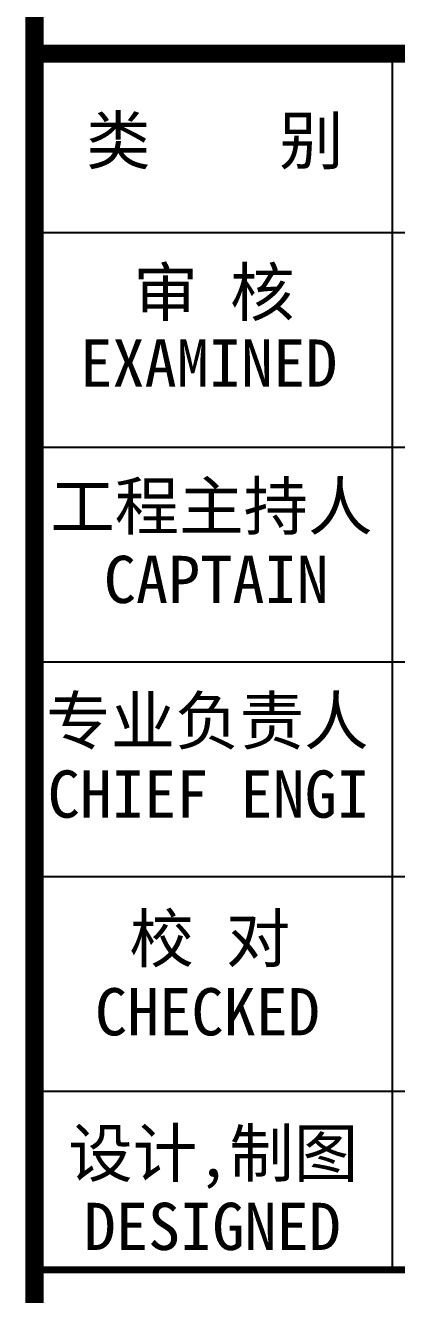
# Model space of a CAD drawing. Extents: x 1036631 to 1215829, y 514619 to 909419.
# Drawn here: x 1205029 to 1208268, y 622580 to 633663 of the extents above; entities that cross this region are included whole.
import ezdxf

# ---------------------------------------------------------------- set-up
doc = ezdxf.new("R2010")
doc.units = 0
doc.header["$LTSCALE"] = 1000
doc.header["$MEASUREMENT"] = 0
doc.layers.add('图框', color=7, linetype='Continuous')
doc.styles.add('STYLE-黑体', font='simhei.ttf')

msp = doc.modelspace()

# ---------------------------------------------------------------- linework, layer by layer
at = {"layer": '图框', "color": 4}
msp.add_line((1205109, 647419), (1205109, 583419), dxfattribs=at)
at = {"layer": '图框', "color": 0}
for p, q in [((1205109, 631855), (1214194, 631855)), ((1205109, 631855), (1214194, 631855)), ((1205109, 629981), (1214194, 629981)), ((1205109, 628107), (1214194, 628107)), ((1205109, 626232), (1214194, 626232)), ((1205109, 624358), (1214194, 624358)), ((1205109, 622797), (1214194, 622797))]:
    msp.add_line(p, q, dxfattribs=at)
at = {"layer": '图框', "color": 4, "const_width": 158}
msp.add_lwpolyline([(1205109, 647419), (1205109, 583419)], dxfattribs=at)
msp.add_lwpolyline([(1205109, 647419), (1214229, 647419), (1214229, 583419), (1205109, 583419)], close=True, dxfattribs=at)
at = {"layer": '图框', "color": 0}
for points, const_width in [([(1205109, 633416), (1214194, 633416)], 159), ([(1205109, 633416), (1214194, 633416)], 159), ([(1205109, 633416), (1214194, 633416)], 159), ([(1205109, 633416), (1214194, 633416)], 159), ([(1205109, 633416), (1214194, 633416)], 64.5), ([(1205109, 622797), (1214194, 622797)], 63.2)]:
    msp.add_lwpolyline(points, dxfattribs=dict(at, const_width=const_width))
for points in [[(1208233, 631855), (1208233, 633416)], [(1208233, 622797), (1208233, 631855)]]:
    msp.add_lwpolyline(points, dxfattribs=at)

# ---------------------------------------------------------------- texts
at = {"layer": '图框', "color": 0, "style": 'STYLE-黑体'}
for s, p in [('类    别 ', (1205559, 632452)), ('审 核', (1205972, 631127)), ('EXAMINED ', (1205508, 630508)), ('工程主持人', (1205246, 629259)), ('CAPTAIN', (1205713, 628619)), ('专业负责人', (1205211, 627385)), ('CHIEF ENGI', (1205223, 626745)), ('校 对', (1205936, 625484)), ('CHECKED  ', (1205636, 624844)), ('设计,制图', (1205403, 623610)), ('DESIGNED ', (1205538, 622970))]:
    msp.add_text(s, height=412.3, dxfattribs=at).set_placement(p)

doc.saveas('drawing.dxf')
